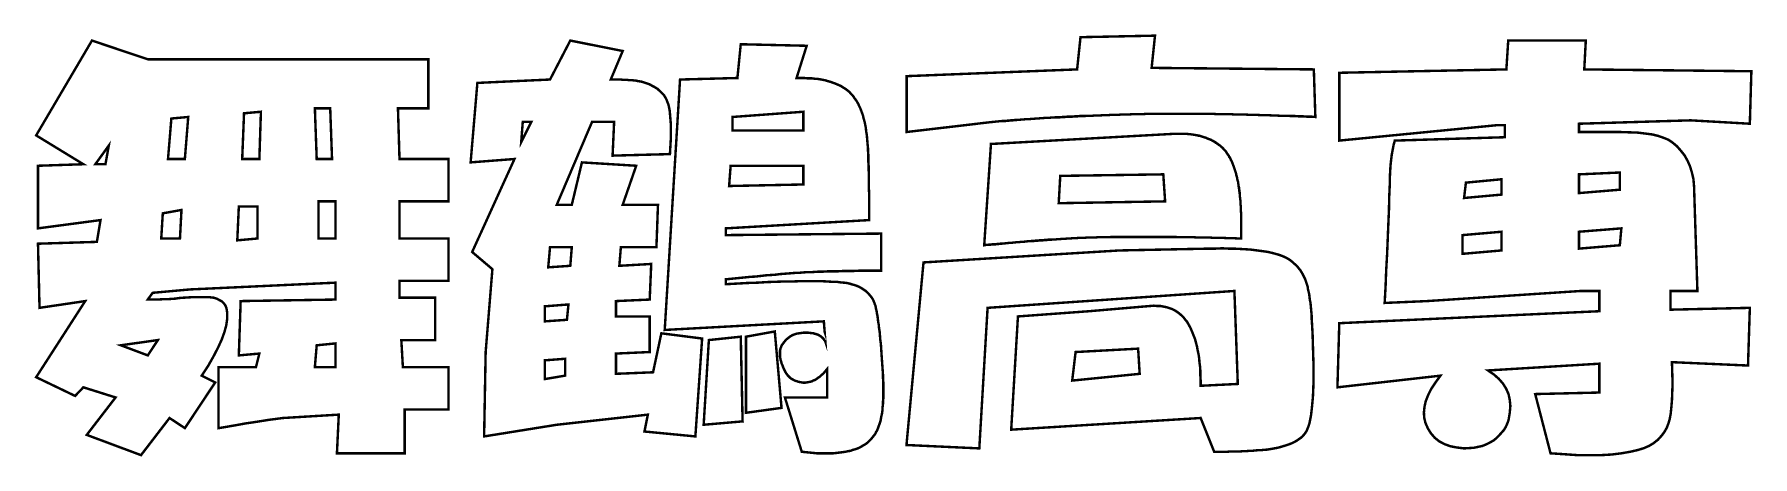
# Model space of a CAD drawing. Extents: x 10 to 150, y 198 to 232.
import ezdxf

# ---------------------------------------------------------------- set-up
doc = ezdxf.new("R2010")
doc.units = 0
doc.layers.get('0').update_dxf_attribs({"linetype": 'CONTINUOUS'})

msp = doc.modelspace()

# ---------------------------------------------------------------- linework, layer by layer
at = {"const_width": 0.2}
for points in [[(14.625, 231.7), (19.175, 230.175), (42.05, 230.175), (42.05, 226.175), (39.575, 226.175), (39.7, 222.05), (43.7, 222.05), (43.7, 218.6), (39.7, 218.6), (39.7, 215.575), (43.7, 215.575), (43.7, 212.125), (39.7, 212.125), (39.7, 210.75), (42.6, 210.75), (42.6, 207.3), (39.85, 207.3), (39.975, 205.1), (43.7, 205.1), (43.7, 201.65), (40.125, 201.65), (40.125, 198.075), (34.6, 198.075), (34.75, 201.225), (30.2, 200.95), (29.625, 200.875), (29.05, 200.8), (28.425, 200.7), (27.775, 200.6), (27.1, 200.5), (26.425, 200.375), (25.7, 200.25), (24.95, 200.125), (24.95, 205.1), (28, 205.1), (28.275, 206.2), (26.6, 206.05), (26.75, 210.475), (34.475, 210.6), (34.475, 211.975), (22.625, 211.425), (19.575, 211.15), (19.175, 210.6), (19.575, 210.6), (19.975, 210.6), (20.35, 210.625), (20.725, 210.625), (21.075, 210.65), (21.425, 210.675), (21.75, 210.725), (22.075, 210.75), (22.5, 210.775), (22.9, 210.8), (23.25, 210.8), (23.575, 210.8), (23.875, 210.8), (24.125, 210.8), (24.35, 210.775), (24.55, 210.75), (24.8, 210.675), (25.025, 210.55), (25.225, 210.45), (25.375, 210.3), (25.5, 210.125), (25.575, 209.95), (25.625, 209.725), (25.65, 209.5), (25.65, 209.025), (25.575, 208.5), (25.425, 207.95), (25.2, 207.325), (24.9, 206.675), (24.525, 205.95), (24.1, 205.2), (23.575, 204.4), (24.675, 203.85), (22.2, 200.125), (20.95, 200.95), (18.625, 197.925), (14.2, 199.575), (16.55, 202.625), (13.925, 203.45), (13.25, 202.75), (10.075, 204.275), (14.075, 210.475), (10.35, 209.925), (10.225, 215.15), (15.025, 215.3), (15.325, 217.075), (10.225, 216.4), (10.225, 221.5), (13.925, 221.625), (10.075, 223.975), (14.625, 231.7)], [(51.975, 228.525), (53.625, 231.7), (57.9, 230.85), (56.925, 228.525), (57.15, 228.525), (57.35, 228.525), (57.55, 228.525), (57.75, 228.525), (57.925, 228.5), (58.1, 228.5), (58.25, 228.5), (58.4, 228.475), (58.55, 228.475), (58.675, 228.475), (58.8, 228.45), (58.925, 228.45), (59.025, 228.425), (59.125, 228.4), (59.2, 228.4), (59.275, 228.375), (59.45, 228.35), (59.6, 228.3), (59.75, 228.25), (59.9, 228.2), (60.05, 228.15), (60.2, 228.075), (60.325, 228), (60.475, 227.925), (60.6, 227.85), (60.725, 227.775), (60.825, 227.675), (60.95, 227.575), (61.05, 227.475), (61.15, 227.375), (61.25, 227.275), (61.325, 227.15), (61.4, 227.025), (61.475, 226.875), (61.55, 226.675), (61.625, 226.5), (61.675, 226.275), (61.725, 226.025), (61.75, 225.775), (61.775, 225.475), (61.8, 225.175), (61.825, 224.85), (61.825, 224.5), (61.825, 224.125), (61.825, 223.75), (61.8, 223.325), (61.775, 222.9), (61.75, 222.45), (57.075, 222.325), (57.2, 225.075), (55.4, 225.075), (52.525, 218.325), (53.75, 218.325), (54.575, 221.775), (59, 221.5), (57.9, 218.325), (60.775, 218.325), (60.65, 214.875), (57.75, 214.875), (57.625, 213.35), (60.225, 213.5), (60.1, 210.6), (57.35, 210.475), (57.35, 209.225), (60.1, 209.225), (60.1, 206.325), (57.35, 206.2), (57.35, 204.55), (60.375, 204.675), (61.05, 207.85), (64.375, 207.425), (63.825, 199.45), (59.675, 199.85), (59.95, 201.225), (52.525, 200.4), (46.6, 199.45), (46.725, 206.325), (47.275, 213.075), (45.625, 214.475), (49.075, 222.05), (45.5, 221.775), (46.05, 228.25), (51.975, 228.525)], [(62.575, 228.525), (67.25, 228.65), (67.525, 231.4), (72.9, 231.275), (72.075, 228.65), (72.3, 228.65), (72.5, 228.65), (72.725, 228.65), (72.925, 228.625), (73.1, 228.625), (73.3, 228.625), (73.475, 228.6), (73.625, 228.575), (73.8, 228.575), (73.95, 228.55), (74.1, 228.525), (74.225, 228.5), (74.35, 228.475), (74.475, 228.45), (74.6, 228.4), (74.7, 228.375), (74.875, 228.325), (75.075, 228.25), (75.225, 228.2), (75.4, 228.125), (75.575, 228.05), (75.725, 227.975), (75.875, 227.875), (76, 227.8), (76.15, 227.7), (76.275, 227.6), (76.4, 227.5), (76.5, 227.375), (76.625, 227.25), (76.725, 227.125), (76.8, 227), (76.9, 226.875), (77, 226.725), (77.1, 226.55), (77.175, 226.375), (77.275, 226.175), (77.35, 225.975), (77.425, 225.775), (77.5, 225.55), (77.55, 225.325), (77.625, 225.075), (77.675, 224.825), (77.725, 224.575), (77.75, 224.3), (77.8, 224.025), (77.825, 223.75), (77.85, 223.45), (77.875, 223.15), (77.9, 222.925), (77.9, 222.7), (77.925, 222.425), (77.925, 222.15), (77.925, 221.85), (77.95, 221.525), (77.95, 221.175), (77.975, 220.8), (77.975, 220.425), (77.975, 220), (77.975, 219.575), (78, 219.125), (78, 218.625), (78, 218.15), (78, 217.625), (78, 217.075), (66.3, 216.4), (66.3, 215.85), (78.975, 215.975), (78.975, 212.95), (78.5, 212.95), (78.025, 212.95), (77.575, 212.95), (77.125, 212.95), (76.675, 212.925), (76.25, 212.925), (75.825, 212.925), (75.425, 212.9), (75.025, 212.9), (74.65, 212.9), (74.25, 212.875), (73.9, 212.875), (73.525, 212.85), (73.175, 212.825), (72.825, 212.825), (72.5, 212.8), (72.25, 212.775), (71.975, 212.775), (71.7, 212.75), (71.375, 212.725), (71.05, 212.7), (70.725, 212.675), (70.35, 212.625), (69.975, 212.6), (69.575, 212.575), (69.175, 212.525), (68.75, 212.475), (68.3, 212.45), (67.825, 212.4), (67.325, 212.35), (66.825, 212.3), (66.3, 212.25), (66.3, 211.85), (67.2, 211.9), (68.075, 211.95), (68.9, 211.975), (69.7, 212.025), (70.425, 212.05), (71.15, 212.075), (71.8, 212.075), (72.425, 212.1), (73, 212.1), (73.55, 212.1), (74.05, 212.1), (74.525, 212.075), (74.925, 212.05), (75.325, 212.05), (75.65, 212), (75.95, 211.975), (76.175, 211.95), (76.4, 211.9), (76.625, 211.825), (76.825, 211.775), (77.025, 211.7), (77.2, 211.625), (77.375, 211.525), (77.525, 211.425), (77.675, 211.325), (77.825, 211.2), (77.95, 211.075), (78.05, 210.95), (78.175, 210.8), (78.275, 210.65), (78.35, 210.5), (78.425, 210.325), (78.45, 210.225), (78.5, 210.125), (78.525, 210), (78.55, 209.85), (78.6, 209.675), (78.625, 209.475), (78.675, 209.275), (78.7, 209.05), (78.725, 208.8), (78.775, 208.55), (78.8, 208.275), (78.85, 207.975), (78.875, 207.65), (78.9, 207.325), (78.95, 206.975), (78.975, 206.6), (79, 206.2), (79.025, 205.825), (79.05, 205.475), (79.075, 205.125), (79.1, 204.775), (79.125, 204.45), (79.125, 204.15), (79.15, 203.85), (79.15, 203.575), (79.15, 203.3), (79.15, 203.025), (79.15, 202.775), (79.15, 202.55), (79.125, 202.325), (79.125, 202.125), (79.1, 201.925), (79.075, 201.75), (79.075, 201.55), (79.05, 201.375), (79.025, 201.225), (78.975, 201.05), (78.95, 200.875), (78.925, 200.725), (78.875, 200.575), (78.825, 200.425), (78.775, 200.3), (78.725, 200.15), (78.675, 200.025), (78.625, 199.9), (78.55, 199.8), (78.5, 199.675), (78.425, 199.575), (78.325, 199.45), (78.225, 199.325), (78.125, 199.2), (78, 199.075), (77.9, 198.975), (77.775, 198.875), (77.625, 198.775), (77.475, 198.7), (77.325, 198.6), (77.175, 198.525), (77, 198.45), (76.85, 198.4), (76.65, 198.35), (76.475, 198.275), (76.275, 198.25), (76.075, 198.2), (75.875, 198.175), (75.7, 198.15), (75.5, 198.125), (75.3, 198.1), (75.075, 198.075), (74.875, 198.075), (74.65, 198.075), (74.425, 198.075), (74.2, 198.075), (73.975, 198.075), (73.725, 198.075), (73.5, 198.1), (73.25, 198.125), (73, 198.15), (72.75, 198.175), (72.5, 198.2), (71.125, 202.625), (74.575, 202.625), (74.575, 204.95), (74.45, 204.8), (74.325, 204.65), (74.2, 204.525), (74.075, 204.425), (73.95, 204.3), (73.825, 204.225), (73.7, 204.125), (73.575, 204.05), (73.425, 204), (73.3, 203.925), (73.175, 203.9), (73.05, 203.875), (72.9, 203.85), (72.775, 203.825), (72.625, 203.825), (72.5, 203.85), (72.35, 203.875), (72.225, 203.9), (72.1, 203.95), (71.975, 203.975), (71.875, 204.025), (71.75, 204.1), (71.65, 204.15), (71.55, 204.225), (71.475, 204.3), (71.375, 204.4), (71.3, 204.5), (71.225, 204.6), (71.15, 204.725), (71.1, 204.825), (71.025, 204.975), (70.975, 205.1), (70.925, 205.25), (70.85, 205.4), (70.825, 205.55), (70.775, 205.675), (70.75, 205.825), (70.725, 205.95), (70.725, 206.075), (70.725, 206.2), (70.725, 206.325), (70.725, 206.425), (70.75, 206.55), (70.775, 206.65), (70.825, 206.75), (70.85, 206.85), (70.925, 206.95), (70.975, 207.025), (71.075, 207.15), (71.175, 207.275), (71.275, 207.375), (71.4, 207.475), (71.525, 207.575), (71.65, 207.65), (71.8, 207.725), (71.95, 207.775), (72.1, 207.825), (72.275, 207.85), (72.45, 207.875), (72.625, 207.9), (72.825, 207.9), (73.025, 207.9), (73.225, 207.875), (73.45, 207.85), (73.525, 207.825), (73.625, 207.8), (73.7, 207.775), (73.775, 207.75), (73.85, 207.725), (73.925, 207.675), (73.975, 207.65), (74.05, 207.6), (74.1, 207.55), (74.175, 207.5), (74.225, 207.45), (74.275, 207.4), (74.3, 207.35), (74.35, 207.275), (74.4, 207.225), (74.425, 207.15), (74.3, 208.825), (61.325, 208.125), (62.575, 228.525)], [(94.95, 229.35), (95.225, 231.975), (101.3, 232.1), (101.025, 229.475), (114.25, 229.35), (114.375, 225.475), (114.05, 225.5), (113.7, 225.5), (113.375, 225.525), (113.05, 225.525), (112.725, 225.55), (112.4, 225.55), (112.075, 225.575), (111.75, 225.575), (111.45, 225.575), (111.125, 225.6), (110.825, 225.6), (110.5, 225.625), (110.2, 225.625), (109.9, 225.625), (109.575, 225.65), (109.275, 225.65), (108.975, 225.65), (108.675, 225.675), (108.4, 225.675), (108.1, 225.675), (107.8, 225.675), (107.525, 225.7), (107.225, 225.7), (106.95, 225.7), (106.65, 225.7), (106.375, 225.7), (106.1, 225.725), (105.825, 225.725), (105.55, 225.725), (105.275, 225.725), (105, 225.725), (104.75, 225.725), (104.475, 225.725), (104.2, 225.725), (103.95, 225.725), (103.7, 225.725), (103.425, 225.725), (103.175, 225.725), (102.925, 225.725), (102.675, 225.725), (102.425, 225.725), (102.175, 225.725), (101.925, 225.725), (101.7, 225.725), (101.45, 225.725), (101.225, 225.725), (100.975, 225.725), (100.75, 225.725), (100.525, 225.725), (100.275, 225.7), (100.05, 225.7), (99.825, 225.7), (99.6, 225.7), (99.4, 225.7), (99.175, 225.675), (98.95, 225.675), (98.75, 225.675), (98.525, 225.675), (98.325, 225.65), (98.1, 225.65), (97.9, 225.65), (97.7, 225.65), (97.5, 225.625), (97.3, 225.625), (97.075, 225.625), (96.85, 225.6), (96.625, 225.6), (96.425, 225.6), (96.2, 225.575), (96, 225.575), (95.775, 225.575), (95.575, 225.55), (95.35, 225.55), (95.15, 225.55), (94.95, 225.525), (94.75, 225.525), (94.55, 225.5), (94.35, 225.5), (94.15, 225.5), (93.95, 225.475), (93.775, 225.475), (93.575, 225.45), (93.375, 225.45), (93.2, 225.45), (93, 225.425), (92.825, 225.425), (92.65, 225.4), (92.475, 225.4), (92.3, 225.4), (92.125, 225.375), (91.95, 225.375), (91.775, 225.35), (91.6, 225.35), (91.425, 225.325), (91.25, 225.325), (91.1, 225.3), (90.925, 225.3), (90.775, 225.3), (90.625, 225.275), (90.45, 225.275), (90.3, 225.25), (90.15, 225.25), (90, 225.225), (89.85, 225.225), (89.7, 225.2), (89.55, 225.2), (89.4, 225.175), (89.275, 225.175), (89.125, 225.15), (89, 225.15), (88.85, 225.15), (88.725, 225.125), (88.575, 225.125), (88.45, 225.1), (88.325, 225.1), (88.2, 225.075), (88.075, 225.075), (87.95, 225.05), (87.825, 225.05), (87.7, 225.025), (87.6, 225.025), (87.475, 225), (87.375, 225), (87.25, 224.975), (87.15, 224.975), (87.025, 224.95), (86.925, 224.95), (86.825, 224.925), (81.05, 224.25), (81.05, 228.8), (94.95, 229.35)], [(129.95, 229.35), (130.1, 231.7), (136.425, 231.7), (136.3, 229.35), (149.925, 229.2), (149.8, 224.925), (144.975, 225.2), (135.875, 224.925), (135.875, 224.25), (139.2, 224.25), (139.95, 224.225), (140.65, 224.2), (141.275, 224.125), (141.85, 224.05), (142.35, 223.925), (142.775, 223.775), (143.15, 223.625), (143.45, 223.425), (143.85, 223.1), (144.175, 222.725), (144.475, 222.35), (144.725, 221.9), (144.925, 221.45), (145.075, 220.95), (145.2, 220.425), (145.25, 219.85), (145.525, 211.3), (143.325, 211.3), (143.325, 209.775), (149.8, 209.925), (149.65, 205.225), (143.45, 205.5), (143.475, 204.6), (143.5, 203.8), (143.475, 203.075), (143.45, 202.4), (143.4, 201.825), (143.35, 201.325), (143.275, 200.9), (143.175, 200.55), (143.025, 200.15), (142.825, 199.8), (142.575, 199.475), (142.3, 199.175), (141.95, 198.9), (141.575, 198.675), (141.175, 198.5), (140.7, 198.35), (140.05, 198.2), (139.325, 198.075), (138.525, 197.975), (137.675, 197.925), (136.75, 197.925), (135.75, 197.925), (134.675, 198), (133.55, 198.075), (132.3, 202.9), (137.525, 203.025), (137.525, 205.375), (128.45, 204.825), (128.925, 204.5), (129.325, 204.15), (129.675, 203.75), (129.925, 203.35), (130.125, 202.9), (130.225, 202.425), (130.275, 201.925), (130.225, 201.375), (130.175, 201.075), (130.125, 200.775), (130.025, 200.5), (129.9, 200.225), (129.75, 199.975), (129.55, 199.75), (129.35, 199.525), (129.125, 199.3), (128.875, 199.1), (128.6, 198.95), (128.3, 198.8), (128, 198.675), (127.65, 198.6), (127.3, 198.525), (126.9, 198.5), (126.5, 198.475), (125.9, 198.55), (125.375, 198.65), (124.9, 198.825), (124.475, 199.05), (124.1, 199.35), (123.8, 199.7), (123.55, 200.1), (123.35, 200.55), (123.25, 200.975), (123.225, 201.4), (123.275, 201.875), (123.375, 202.325), (123.575, 202.825), (123.825, 203.325), (124.175, 203.85), (124.575, 204.4), (116.175, 203.45), (116.325, 208.675), (137.525, 209.65), (137.525, 211.3), (136.025, 211.3), (123.475, 210.475), (120.025, 210.325), (120.1, 211.675), (120.15, 213), (120.225, 214.3), (120.275, 215.525), (120.325, 216.75), (120.375, 217.9), (120.4, 219.025), (120.45, 220.125), (120.45, 220.6), (120.475, 221.05), (120.5, 221.5), (120.55, 221.95), (120.6, 222.375), (120.675, 222.775), (120.75, 223.175), (120.85, 223.55), (129.825, 223.825), (129.825, 224.8), (129.125, 224.8), (116.325, 223.55), (116.325, 229.075), (129.95, 229.35)], [(22.2, 222.05), (22.475, 225.475), (21.1, 225.35), (20.825, 222.05), (22.2, 222.05)], [(28.275, 222.05), (28.4, 225.9), (27.025, 225.775), (26.875, 222.05), (28.275, 222.05)], [(32.95, 222.05), (34.2, 222.05), (34.05, 226.175), (32.8, 226.175), (32.95, 222.05)], [(72.625, 224.375), (72.625, 225.9), (66.85, 225.475), (66.85, 224.375), (72.625, 224.375)], [(50.45, 225.075), (49.75, 225.075), (49.625, 223.425), (50.45, 225.075)], [(87.925, 223.275), (102.8, 224.1), (102.9, 224.1), (103, 224.1), (103.1, 224.1), (103.2, 224.1), (103.275, 224.1), (103.375, 224.1), (103.475, 224.1), (103.575, 224.1), (103.65, 224.1), (103.75, 224.1), (103.85, 224.1), (103.925, 224.1), (104.025, 224.075), (104.1, 224.075), (104.175, 224.075), (104.275, 224.05), (104.35, 224.05), (104.45, 224.025), (104.525, 224.025), (104.6, 224), (104.675, 224), (104.75, 223.975), (104.85, 223.95), (104.925, 223.95), (105, 223.925), (105.075, 223.9), (105.15, 223.875), (105.225, 223.85), (105.3, 223.825), (105.35, 223.8), (105.425, 223.8), (105.5, 223.75), (105.575, 223.725), (105.625, 223.7), (105.7, 223.675), (105.775, 223.65), (105.825, 223.625), (105.9, 223.6), (105.95, 223.55), (106.025, 223.525), (106.075, 223.5), (106.15, 223.45), (106.2, 223.425), (106.25, 223.375), (106.325, 223.35), (106.375, 223.3), (106.425, 223.275), (106.475, 223.225), (106.55, 223.175), (106.6, 223.15), (106.65, 223.1), (106.7, 223.05), (106.75, 223), (106.8, 222.975), (106.85, 222.925), (106.875, 222.875), (106.925, 222.825), (106.975, 222.775), (107.025, 222.725), (107.075, 222.675), (107.1, 222.625), (107.15, 222.55), (107.175, 222.5), (107.225, 222.45), (107.25, 222.4), (107.3, 222.35), (107.325, 222.3), (107.35, 222.225), (107.4, 222.175), (107.425, 222.125), (107.45, 222.075), (107.475, 222), (107.5, 221.95), (107.55, 221.875), (107.575, 221.825), (107.6, 221.75), (107.625, 221.7), (107.65, 221.625), (107.675, 221.55), (107.7, 221.5), (107.725, 221.425), (107.75, 221.35), (107.775, 221.275), (107.8, 221.2), (107.825, 221.125), (107.85, 221.05), (107.875, 220.975), (107.9, 220.9), (107.925, 220.825), (107.925, 220.75), (107.95, 220.675), (107.975, 220.6), (108, 220.5), (108, 220.425), (108.025, 220.35), (108.05, 220.25), (108.075, 220.175), (108.075, 220.075), (108.1, 220), (108.1, 219.9), (108.125, 219.8), (108.15, 219.725), (108.15, 219.625), (108.175, 219.525), (108.175, 219.425), (108.2, 219.35), (108.2, 219.25), (108.225, 219.15), (108.225, 219.05), (108.225, 218.95), (108.25, 218.85), (108.25, 218.75), (108.275, 218.625), (108.275, 218.525), (108.275, 218.425), (108.275, 218.325), (108.3, 218.2), (108.3, 218.1), (108.3, 218), (108.3, 217.875), (108.3, 217.775), (108.325, 217.65), (108.325, 217.55), (108.325, 217.425), (108.325, 217.3), (108.325, 217.2), (108.325, 217.075), (108.325, 216.95), (108.325, 215.575), (108.05, 215.575), (107.75, 215.6), (107.475, 215.6), (107.2, 215.6), (106.9, 215.625), (106.625, 215.625), (106.35, 215.625), (106.075, 215.625), (105.825, 215.65), (105.55, 215.65), (105.275, 215.65), (105.025, 215.65), (104.75, 215.65), (104.5, 215.675), (104.25, 215.675), (103.975, 215.675), (103.725, 215.675), (103.475, 215.675), (103.225, 215.675), (102.975, 215.7), (102.75, 215.7), (102.5, 215.7), (102.25, 215.7), (102.025, 215.7), (101.775, 215.7), (101.55, 215.7), (101.325, 215.7), (101.1, 215.7), (100.875, 215.7), (100.65, 215.7), (100.425, 215.7), (100.2, 215.7), (99.975, 215.7), (99.75, 215.7), (99.55, 215.7), (99.325, 215.7), (99.125, 215.7), (98.925, 215.7), (98.7, 215.7), (98.5, 215.7), (98.3, 215.7), (98.1, 215.7), (97.9, 215.7), (97.725, 215.7), (97.525, 215.675), (97.325, 215.675), (97.15, 215.675), (96.95, 215.675), (96.775, 215.675), (96.6, 215.675), (96.4, 215.65), (96.225, 215.65), (96.05, 215.65), (95.875, 215.65), (95.725, 215.65), (95.55, 215.625), (95.375, 215.625), (95.225, 215.625), (95.05, 215.625), (94.9, 215.6), (94.725, 215.6), (94.575, 215.6), (94.425, 215.575), (94.275, 215.575), (94.2, 215.575), (94.1, 215.575), (94.025, 215.55), (93.95, 215.55), (93.85, 215.55), (93.775, 215.55), (93.675, 215.55), (93.6, 215.525), (93.5, 215.525), (93.425, 215.525), (93.325, 215.525), (93.225, 215.5), (93.15, 215.5), (93.05, 215.5), (92.95, 215.5), (92.85, 215.475), (92.775, 215.475), (92.675, 215.475), (92.575, 215.475), (92.475, 215.45), (92.375, 215.45), (92.275, 215.45), (92.175, 215.425), (92.075, 215.425), (91.975, 215.425), (91.875, 215.425), (91.775, 215.4), (91.65, 215.4), (91.55, 215.4), (91.45, 215.375), (91.35, 215.375), (91.25, 215.375), (91.125, 215.35), (91.025, 215.35), (90.9, 215.35), (90.8, 215.325), (90.7, 215.325), (90.575, 215.3), (90.475, 215.3), (90.35, 215.3), (90.225, 215.275), (90.125, 215.275), (90, 215.275), (89.875, 215.25), (89.775, 215.25), (89.65, 215.225), (89.525, 215.225), (89.4, 215.225), (89.3, 215.2), (89.175, 215.2), (89.05, 215.175), (88.925, 215.175), (88.8, 215.15), (88.675, 215.15), (88.55, 215.125), (88.425, 215.125), (88.3, 215.1), (88.15, 215.1), (88.025, 215.1), (87.9, 215.075), (87.775, 215.075), (87.65, 215.05), (87.5, 215.05), (87.375, 215.025), (87.925, 223.275)], [(15.725, 221.625), (16, 223.15), (14.9, 221.625), (15.725, 221.625)], [(72.625, 219.975), (72.625, 221.5), (66.7, 221.5), (66.575, 219.85), (72.625, 219.975)], [(102.125, 218.6), (101.975, 220.8), (93.575, 220.675), (93.45, 218.45), (102.125, 218.6)], [(129.55, 219.15), (129.55, 220.4), (126.65, 220.125), (126.5, 218.875), (129.55, 219.15)], [(139.2, 219.55), (139.2, 220.95), (135.875, 220.8), (135.875, 219.275), (139.2, 219.55)], [(33.1, 215.575), (34.475, 215.575), (34.475, 218.6), (33.1, 218.6), (33.1, 215.575)], [(21.8, 215.575), (21.925, 217.9), (20.4, 217.625), (20.275, 215.575), (21.8, 215.575)], [(28.125, 215.575), (28.125, 218.175), (26.6, 218.175), (26.475, 215.425), (28.125, 215.575)], [(129.55, 214.6), (129.55, 216.125), (126.375, 215.85), (126.375, 214.325), (129.55, 214.6)], [(139.2, 215.025), (139.325, 216.4), (135.875, 216.125), (135.875, 214.75), (139.2, 215.025)], [(53.625, 213.35), (53.75, 214.875), (51.975, 214.875), (51.825, 213.225), (53.625, 213.35)], [(82.425, 213.625), (98.4, 214.6), (105.7, 214.75), (106.25, 214.75), (106.775, 214.775), (107.275, 214.75), (107.75, 214.75), (108.2, 214.725), (108.65, 214.7), (109.05, 214.675), (109.45, 214.625), (109.825, 214.575), (110.2, 214.525), (110.525, 214.475), (110.85, 214.4), (111.125, 214.325), (111.4, 214.25), (111.675, 214.15), (111.9, 214.05), (112.05, 213.975), (112.175, 213.9), (112.3, 213.825), (112.425, 213.725), (112.55, 213.625), (112.65, 213.525), (112.775, 213.425), (112.875, 213.325), (112.975, 213.2), (113.075, 213.075), (113.175, 212.95), (113.25, 212.825), (113.325, 212.7), (113.4, 212.55), (113.475, 212.4), (113.55, 212.25), (113.6, 212.1), (113.65, 211.95), (113.7, 211.8), (113.75, 211.625), (113.775, 211.425), (113.825, 211.225), (113.875, 211.025), (113.9, 210.8), (113.925, 210.575), (113.975, 210.35), (114, 210.1), (114.025, 209.825), (114.05, 209.55), (114.075, 209.275), (114.075, 208.975), (114.1, 208.675), (114.15, 207.75), (114.175, 206.875), (114.2, 206.05), (114.225, 205.275), (114.225, 204.55), (114.225, 203.875), (114.2, 203.225), (114.175, 202.65), (114.125, 202.125), (114.075, 201.625), (114.025, 201.2), (113.95, 200.8), (113.875, 200.45), (113.775, 200.175), (113.675, 199.925), (113.55, 199.725), (113.45, 199.6), (113.325, 199.45), (113.175, 199.325), (113.025, 199.225), (112.85, 199.1), (112.675, 199), (112.475, 198.9), (112.275, 198.825), (112.05, 198.75), (111.825, 198.675), (111.575, 198.6), (111.3, 198.525), (111.025, 198.475), (110.75, 198.425), (110.45, 198.375), (110.125, 198.35), (109.9, 198.325), (109.675, 198.325), (109.425, 198.3), (109.2, 198.275), (108.975, 198.275), (108.725, 198.25), (108.475, 198.25), (108.225, 198.225), (107.975, 198.225), (107.725, 198.225), (107.475, 198.225), (107.2, 198.2), (106.95, 198.2), (106.675, 198.2), (106.4, 198.2), (106.125, 198.2), (105.025, 200.95), (89.575, 200), (90.125, 209.225), (95.925, 209.65), (100.6, 210.05), (100.9, 210.075), (101.2, 210.1), (101.475, 210.075), (101.75, 210.075), (102, 210.025), (102.25, 209.975), (102.475, 209.9), (102.7, 209.825), (102.9, 209.725), (103.1, 209.6), (103.3, 209.45), (103.475, 209.3), (103.625, 209.15), (103.775, 208.95), (103.925, 208.775), (104.05, 208.55), (104.175, 208.325), (104.275, 208.1), (104.375, 207.85), (104.475, 207.6), (104.575, 207.35), (104.65, 207.05), (104.725, 206.775), (104.775, 206.475), (104.85, 206.15), (104.9, 205.825), (104.925, 205.475), (104.975, 205.125), (105, 204.75), (105, 204.375), (105.025, 203.975), (105.025, 203.575), (108.05, 203.725), (107.775, 211.3), (87.65, 209.925), (86.975, 198.475), (81.05, 198.75), (81.05, 198.9), (82.425, 213.625)], [(53.35, 208.95), (53.475, 210.2), (51.55, 210.05), (51.55, 208.825), (53.35, 208.95)], [(19.175, 206.05), (20, 207.3), (16.975, 206.875), (19.175, 206.05)], [(67.525, 207.575), (67.675, 200.675), (64.5, 200.4), (64.925, 207.3), (67.525, 207.575)], [(67.95, 207.575), (70.3, 208), (70.85, 201.775), (67.95, 201.375), (67.95, 207.575)], [(34.475, 205.1), (34.475, 207.025), (32.95, 206.875), (32.8, 205.1), (34.475, 205.1)], [(100.05, 204.55), (99.925, 206.6), (94.825, 206.325), (94.55, 204), (100.05, 204.55)], [(53.2, 204.4), (53.2, 205.775), (51.55, 205.65), (51.55, 204.125), (53.2, 204.4)]]:
    msp.add_lwpolyline(points, close=True, dxfattribs=at)

doc.saveas('drawing.dxf')
